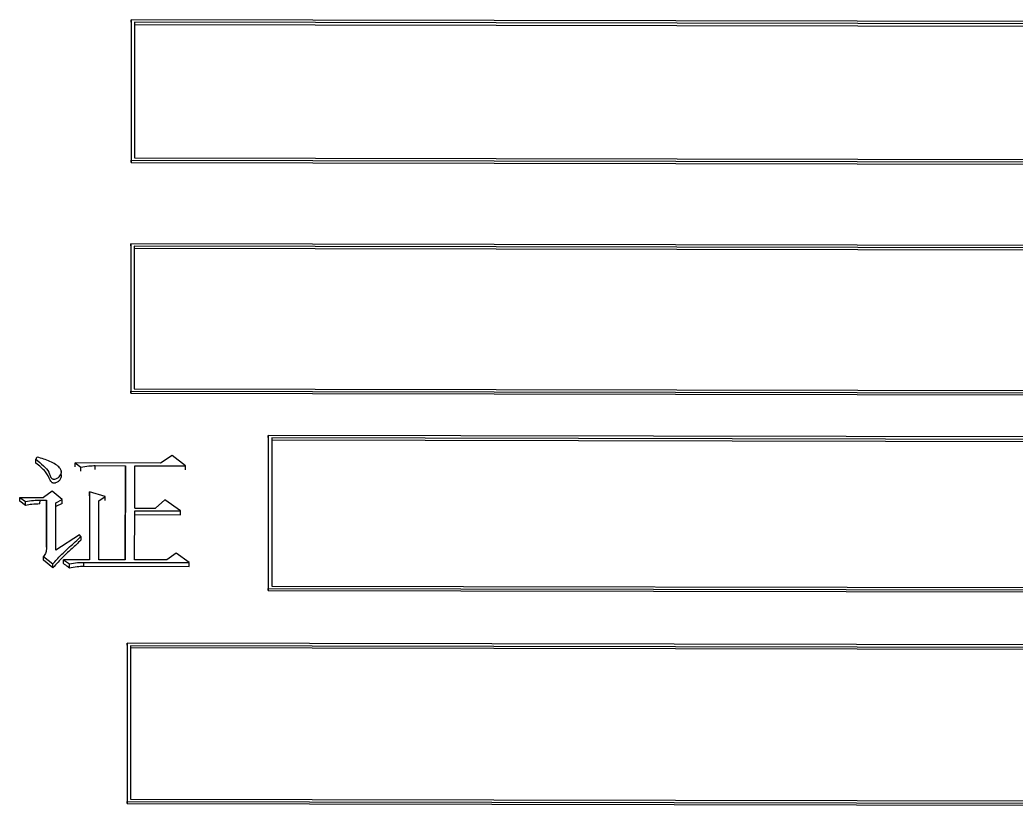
# Model space of a CAD drawing. Header units: millimetres. Extents: x 2384 to 4064, y 886 to 2074.
# Drawn here: x 2781.83 to 2796.86, y 1845.94 to 1857.8 of the extents above; entities that cross this region are included whole.
import ezdxf

# ---------------------------------------------------------------- set-up
doc = ezdxf.new("R2010")
doc.units = ezdxf.units.MM

msp = doc.modelspace()

# ---------------------------------------------------------------- linework, layer by layer
at = {"color": 7, "linetype": 'Continuous', "lineweight": 25}
for p, q in [((2783.511, 1857.767), (2783.51, 1855.652)), ((2805.644, 1857.76), (2783.511, 1857.8)), ((2805.594, 1857.727), (2783.561, 1857.767)), ((2783.561, 1857.733), (2805.594, 1857.693)), ((2783.51, 1855.684), (2805.643, 1855.643)), ((2783.51, 1855.652), (2783.51, 1855.684)), ((2783.56, 1855.718), (2805.593, 1855.678)), ((2783.51, 1855.652), (2805.643, 1855.611)), ((2783.505, 1854.392), (2783.504, 1852.169)), ((2805.638, 1854.383), (2783.505, 1854.423)), ((2805.588, 1854.348), (2783.555, 1854.389)), ((2783.555, 1854.357), (2805.588, 1854.316)), ((2783.554, 1852.235), (2805.587, 1852.194)), ((2783.504, 1852.199), (2805.637, 1852.159)), ((2783.504, 1852.169), (2783.504, 1852.199)), ((2783.504, 1852.169), (2805.637, 1852.128)), ((2785.576, 1851.501), (2785.575, 1849.195)), ((2785.576, 1851.501), (2785.576, 1851.531)), ((2805.587, 1851.494), (2785.576, 1851.531)), ((2805.537, 1851.458), (2785.632, 1851.495)), ((2785.632, 1851.465), (2805.536, 1851.428)), ((2782.071, 1851.114), (2782.071, 1851.173)), ((2784.127, 1851.232), (2783.953, 1851.115)), ((2784.332, 1851.075), (2784.127, 1851.232)), ((2782.666, 1851.117), (2782.753, 1851.054)), ((2783.953, 1851.115), (2782.666, 1851.117)), ((2782.666, 1851.058), (2782.666, 1851.117)), ((2782.752, 1850.995), (2782.753, 1851.054)), ((2782.969, 1851.077), (2783.423, 1851.076)), ((2782.969, 1851.018), (2782.969, 1851.077)), ((2783.423, 1851.076), (2783.422, 1849.656)), ((2783.422, 1849.656), (2783.423, 1851.017)), ((2783.564, 1851.076), (2784.332, 1851.075)), ((2783.564, 1850.436), (2783.564, 1851.076)), ((2782.455, 1850.939), (2782.456, 1850.968)), ((2782.456, 1850.99), (2782.456, 1850.999)), ((2781.833, 1850.598), (2781.919, 1850.535)), ((2781.833, 1850.598), (2782.19, 1850.597)), ((2781.833, 1850.539), (2781.833, 1850.598)), ((2782.135, 1850.499), (2782.136, 1850.558)), ((2782.136, 1850.558), (2782.233, 1850.558)), ((2782.32, 1850.692), (2782.19, 1850.597)), ((2782.233, 1850.558), (2782.233, 1849.85)), ((2782.471, 1850.565), (2782.32, 1850.692)), ((2782.374, 1850.518), (2782.471, 1850.565)), ((2782.882, 1850.624), (2782.881, 1849.657)), ((2782.882, 1850.683), (2782.882, 1849.657)), ((2783.12, 1850.611), (2782.882, 1850.683)), ((2783.023, 1850.548), (2783.12, 1850.611)), ((2784.018, 1850.562), (2783.877, 1850.436)), ((2784.256, 1850.396), (2784.018, 1850.562)), ((2781.919, 1850.476), (2781.833, 1850.539)), ((2782.232, 1849.847), (2782.233, 1850.499)), ((2782.373, 1849.802), (2782.374, 1850.518)), ((2782.471, 1850.506), (2782.373, 1850.459)), ((2783.022, 1849.657), (2783.023, 1850.548)), ((2783.564, 1850.436), (2783.877, 1850.436)), ((2783.563, 1849.656), (2783.564, 1850.397)), ((2783.563, 1850.338), (2784.256, 1850.337)), ((2783.564, 1850.397), (2784.256, 1850.396)), ((2782.73, 1850.033), (2782.373, 1849.802)), ((2782.752, 1850.009), (2782.73, 1850.033)), ((2782.752, 1850.009), (2782.752, 1849.951)), ((2782.189, 1849.707), (2782.33, 1849.594)), ((2782.492, 1849.658), (2782.579, 1849.594)), ((2782.882, 1849.657), (2782.492, 1849.658)), ((2782.492, 1849.6), (2782.492, 1849.658)), ((2783.422, 1849.656), (2783.022, 1849.657)), ((2784.05, 1849.655), (2783.563, 1849.656)), ((2784.191, 1849.759), (2784.05, 1849.655)), ((2784.385, 1849.615), (2784.191, 1849.759)), ((2782.33, 1849.537), (2782.189, 1849.649)), ((2782.33, 1849.537), (2782.33, 1849.594)), ((2782.578, 1849.536), (2782.579, 1849.594)), ((2782.795, 1849.618), (2784.385, 1849.615)), ((2782.795, 1849.56), (2782.795, 1849.618)), ((2782.795, 1849.56), (2784.385, 1849.557)), ((2785.575, 1849.195), (2785.575, 1849.224)), ((2785.575, 1849.224), (2805.585, 1849.187)), ((2785.631, 1849.261), (2805.535, 1849.224)), ((2785.575, 1849.195), (2805.585, 1849.159)), ((2783.452, 1848.369), (2783.45, 1845.982)), ((2783.452, 1848.369), (2783.452, 1848.397)), ((2805.585, 1848.356), (2783.452, 1848.397)), ((2805.535, 1848.319), (2783.502, 1848.36)), ((2783.502, 1848.332), (2805.534, 1848.291)), ((2783.45, 1845.983), (2783.45, 1846.009)), ((2783.45, 1846.009), (2805.583, 1845.969)), ((2783.45, 1845.982), (2805.583, 1845.942)), ((2783.5, 1846.047), (2805.533, 1846.007))]:
    msp.add_line(p, q, dxfattribs=at)
at = {"color": 7, "linetype": 'Continuous', "lineweight": 25, "flags": 128}
for points in [[(2783.511, 1857.767), (2783.511, 1857.786), (2783.511, 1857.8)], [(2783.505, 1854.392), (2783.505, 1854.409), (2783.505, 1854.423)], [(2783.423, 1851.017), (2783.423, 1851.05), (2783.423, 1851.076)], [(2784.332, 1851.015), (2784.332, 1851.049), (2784.332, 1851.075)], [(2782.233, 1850.499), (2782.233, 1850.532), (2782.233, 1850.558)], [(2782.471, 1850.506), (2782.471, 1850.539), (2782.471, 1850.565)], [(2782.882, 1850.624), (2782.882, 1850.657), (2782.882, 1850.683)], [(2783.12, 1850.553), (2783.12, 1850.586), (2783.12, 1850.611)], [(2781.919, 1850.476), (2781.919, 1850.505), (2781.919, 1850.535)], [(2784.256, 1850.337), (2784.256, 1850.37), (2784.256, 1850.396)], [(2782.189, 1849.649), (2782.189, 1849.663), (2782.189, 1849.678), (2782.189, 1849.707)], [(2784.385, 1849.557), (2784.385, 1849.589), (2784.385, 1849.615)]]:
    msp.add_lwpolyline(points, dxfattribs=at)
at = {"color": 7, "linetype": 'Continuous', "lineweight": 25}
for points, knots in [([(2783.511, 1857.8), (2783.511, 1857.592), (2783.511, 1857.174), (2783.511, 1856.47), (2783.51, 1855.97), (2783.51, 1855.684)], [0, 0, 0, 0, 0.300081, 0.600162, 1, 1, 1, 1]), ([(2783.561, 1857.767), (2783.561, 1857.558), (2783.561, 1857.141), (2783.561, 1856.458), (2783.56, 1855.981), (2783.56, 1855.718)], [0, 0, 0, 0, 0.309921, 0.619841, 1, 1, 1, 1]), ([(2783.505, 1854.423), (2783.505, 1854.204), (2783.505, 1853.764), (2783.504, 1853.024), (2783.504, 1852.499), (2783.504, 1852.199)], [0, 0, 0, 0, 0.300081, 0.600162, 1, 1, 1, 1]), ([(2783.555, 1854.389), (2783.555, 1854.169), (2783.555, 1853.729), (2783.554, 1853.012), (2783.554, 1852.511), (2783.554, 1852.235)], [0, 0, 0, 0, 0.309921, 0.619841, 1, 1, 1, 1]), ([(2785.576, 1851.531), (2785.576, 1851.303), (2785.576, 1850.846), (2785.576, 1850.078), (2785.575, 1849.535), (2785.575, 1849.224)], [0, 0, 0, 0, 0.300081, 0.600162, 1, 1, 1, 1]), ([(2785.632, 1851.495), (2785.632, 1851.266), (2785.632, 1850.81), (2785.632, 1850.066), (2785.631, 1849.547), (2785.631, 1849.261)], [0, 0, 0, 0, 0.3099205, 0.6198411, 1, 1, 1, 1]), ([(2782.071, 1851.173), (2782.111, 1851.141), (2782.184, 1851.081), (2782.264, 1850.997), (2782.282, 1850.933), (2782.297, 1850.9), (2782.312, 1850.884), (2782.327, 1850.875), (2782.342, 1850.871), (2782.363, 1850.873), (2782.392, 1850.884), (2782.424, 1850.906), (2782.447, 1850.938), (2782.46, 1850.972), (2782.455, 1851.009), (2782.428, 1851.052), (2782.346, 1851.121), (2782.223, 1851.167), (2782.126, 1851.195), (2782.093, 1851.205)], [0, 0, 0, 0, 0.1494431, 0.2740419, 0.3330763, 0.3627542, 0.3851876, 0.3980214, 0.4109849, 0.4260201, 0.4523902, 0.493257, 0.5334961, 0.5728596, 0.6051704, 0.6516819, 0.7292837, 0.9086861, 1, 1, 1, 1]), ([(2782.071, 1851.173), (2782.073, 1851.176), (2782.078, 1851.182), (2782.085, 1851.193), (2782.09, 1851.201), (2782.093, 1851.205)], [0, 0, 0, 0, 0.250151, 0.625182, 1, 1, 1, 1]), ([(2782.455, 1850.939), (2782.456, 1850.929), (2782.46, 1850.907), (2782.443, 1850.871), (2782.415, 1850.838), (2782.381, 1850.819), (2782.354, 1850.813), (2782.336, 1850.812), (2782.319, 1850.819), (2782.302, 1850.834), (2782.272, 1850.891), (2782.221, 1851), (2782.125, 1851.073), (2782.071, 1851.114)], [0, 0, 0, 0, 0.051982, 0.123338, 0.198417, 0.271009, 0.296918, 0.323098, 0.346096, 0.375678, 0.431852, 0.683343, 1, 1, 1, 1]), ([(2782.753, 1851.054), (2782.792, 1851.062), (2782.864, 1851.076), (2782.937, 1851.077), (2782.969, 1851.077)], [0, 0, 0, 0, 0.558835, 1, 1, 1, 1]), ([(2781.919, 1850.535), (2781.959, 1850.542), (2782.03, 1850.556), (2782.103, 1850.557), (2782.136, 1850.558)], [0, 0, 0, 0, 0.5588393, 1, 1, 1, 1]), ([(2782.135, 1850.499), (2782.094, 1850.498), (2782.021, 1850.497), (2781.95, 1850.482), (2781.919, 1850.476)], [0, 0, 0, 0, 0.561089, 1, 1, 1, 1]), ([(2782.33, 1849.594), (2782.369, 1849.639), (2782.447, 1849.729), (2782.596, 1849.861), (2782.696, 1849.956), (2782.752, 1850.009)], [0, 0, 0, 0, 0.30479, 0.609527, 1, 1, 1, 1]), ([(2782.233, 1849.85), (2782.232, 1849.833), (2782.231, 1849.805), (2782.223, 1849.767), (2782.211, 1849.735), (2782.197, 1849.716), (2782.189, 1849.707)], [0, 0, 0, 0, 0.3374888, 0.5565362, 0.7768672, 1, 1, 1, 1]), ([(2782.752, 1849.951), (2782.707, 1849.91), (2782.619, 1849.828), (2782.472, 1849.694), (2782.381, 1849.593), (2782.33, 1849.537)], [0, 0, 0, 0, 0.3048801, 0.6097662, 1, 1, 1, 1]), ([(2782.492, 1849.6), (2782.504, 1849.591), (2782.525, 1849.576), (2782.554, 1849.555), (2782.57, 1849.542), (2782.578, 1849.536)], [0, 0, 0, 0, 0.428611, 0.714305, 1, 1, 1, 1]), ([(2782.578, 1849.536), (2782.618, 1849.544), (2782.689, 1849.558), (2782.762, 1849.559), (2782.795, 1849.56)], [0, 0, 0, 0, 0.5588231, 1, 1, 1, 1]), ([(2782.579, 1849.594), (2782.618, 1849.602), (2782.69, 1849.616), (2782.763, 1849.617), (2782.795, 1849.618)], [0, 0, 0, 0, 0.558835, 1, 1, 1, 1]), ([(2783.452, 1848.397), (2783.451, 1848.161), (2783.451, 1847.688), (2783.451, 1846.893), (2783.45, 1846.33), (2783.45, 1846.009)], [0, 0, 0, 0, 0.300081, 0.600162, 1, 1, 1, 1]), ([(2783.502, 1848.36), (2783.501, 1848.123), (2783.501, 1847.65), (2783.501, 1846.88), (2783.5, 1846.343), (2783.5, 1846.047)], [0, 0, 0, 0, 0.3099206, 0.6198411, 1, 1, 1, 1])]:
    msp.add_open_spline(points, degree=3, knots=knots, dxfattribs=at)

doc.saveas('drawing.dxf')
